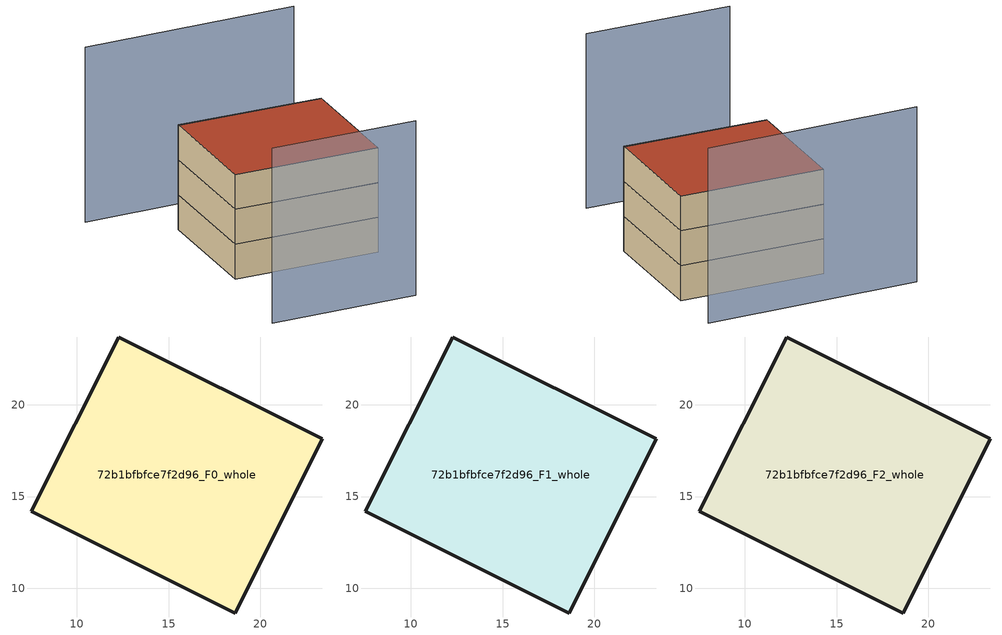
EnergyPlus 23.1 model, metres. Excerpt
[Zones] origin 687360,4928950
72b1bfbfce7f2d96_F0_whole
 floor ground (EU_floor_Construction): 18.61,8.66 23.35,18.14 12.27,23.69 7.53,14.2 z0
 wall outside (EU_wall_Construction): 18.61,8.66 7.53,14.2 12.27,23.69 23.35,18.14 18.61,8.66 z0:3
72b1bfbfce7f2d96_F1_whole
 floor to 72b1bfbfce7f2d96_F0_whole (EU_floor_Construction): 18.61,8.66 23.35,18.14 12.27,23.69 7.52,14.2 z3
 wall outside (EU_wall_Construction): 18.61,8.66 7.53,14.2 12.27,23.69 23.35,18.14 18.61,8.66 z3:6
72b1bfbfce7f2d96_F2_whole
 floor to 72b1bfbfce7f2d96_F1_whole (EU_floor_Construction): 18.61,8.66 23.35,18.14 12.27,23.69 7.52,14.2 z6
 wall outside (EU_wall_Construction): 18.61,8.66 7.53,14.2 12.27,23.69 23.35,18.14 18.61,8.66 z6:9
 roof outside (EU_roof_Construction): 23.35,18.14 18.61,8.66 7.53,14.2 12.27,23.69 z9
shading: 2.7,6.65 13.91,1.15 / 25.36,22.53 8.88,30.33 z0:15
[Building]
EU S2 Campaign: North Axis=0; Terrain=City; Solar Distribution=FullExterior
[Site:Location]
Bologna: Latitude=44.5; Longitude=11.25; Time Zone=1; Elevation=37
[SizingPeriod:WeatherFileDays]
AnnualSizingPeriod: Begin Month=1; Begin Day of Month=1; End Month=12; End Day of Month=31; Day of Week for Start Day=Monday; Use Weather File Daylight Saving Period=No; Use Weather File Rain and Snow Indicators=No
[MATERIAL]
EU_InternalMass_Material: Roughness=MediumRough; Thickness=0.1; Conductivity=1; Density=1800; Specific Heat=900; Thermal Absorptance=0.9; Solar Absorptance=0.7; Visible Absorptance=0.7
[MATERIAL:NOMASS] Roughness=MediumRough; Thermal Absorptance=0.9; Solar Absorptance=0.7; Visible Absorptance=0.7
Name | Thermal Resistance
EU_wall_NoMass | 0.937881
EU_roof_NoMass | 0.548572
EU_floor_NoMass | 0.71348
[CONSTRUCTION]
EU_wall_Construction: EU_wall_NoMass
EU_roof_Construction: EU_roof_NoMass
EU_floor_Construction: EU_floor_NoMass
EU_InternalMass_Construction: EU_InternalMass_Material
[ZONE] Type=1; Multiplier=1; Ceiling Height=autocalculate; Volume=394.434; Floor Area=autocalculate; Part of Total Floor Area=Yes
72b1bfbfce7f2d96_F0_whole; 72b1bfbfce7f2d96_F1_whole; 72b1bfbfce7f2d96_F2_whole
[INTERNALMASS] Construction=EU_InternalMass_Construction; Surface Area=131.478
Name | Zone or ZoneList
72b1bfbfce7f2d96_F0_whole_EU_InternalMass | 72b1bfbfce7f2d96_F0_whole
72b1bfbfce7f2d96_F1_whole_EU_InternalMass | 72b1bfbfce7f2d96_F1_whole
72b1bfbfce7f2d96_F2_whole_EU_InternalMass | 72b1bfbfce7f2d96_F2_whole
[OTHEREQUIPMENT] Fuel Type=Electricity; Design Level Calculation Method=Watts/Area; Power per Zone Floor Area=1; Fraction Latent=0; Fraction Radiant=0; Fraction Lost=0; Carbon Dioxide Generation Rate=0; EndUse Subcategory=EU_Step8_InternalGains
Name | Zone or ZoneList or Space or SpaceList | Schedule
EU_Step8_InternalGain_72b1bfbfce7f2d96_F0_whole_f000 | 72b1bfbfce7f2d96_F0_whole | EU_Step8_GainSchedule_72b1bfbfce7f2d96_F0_whole_f000
EU_Step8_InternalGain_72b1bfbfce7f2d96_F1_whole_f000 | 72b1bfbfce7f2d96_F1_whole | EU_Step8_GainSchedule_72b1bfbfce7f2d96_F1_whole_f000
EU_Step8_InternalGain_72b1bfbfce7f2d96_F2_whole_f000 | 72b1bfbfce7f2d96_F2_whole | EU_Step8_GainSchedule_72b1bfbfce7f2d96_F2_whole_f000
[ZONEVENTILATION:DESIGNFLOWRATE] Schedule=EU_AlwaysOn; Design Flow Rate Calculation Method=AirChanges/Hour; Air Changes per Hour=0.687892; Ventilation Type=Natural; Fan Pressure Rise=0; Fan Total Efficiency=1; Constant Term Coefficient=1; Temperature Term Coefficient=0; Velocity Term Coefficient=0; Velocity Squared Term Coefficient=0; Minimum Indoor Temperature=-100; Maximum Indoor Temperature=100; Delta Temperature=-100; Minimum Outdoor Temperature=-100; Maximum Outdoor Temperature=100; Maximum Wind Speed=40
Name | Zone or ZoneList or Space or SpaceList
EU_ConstantAir_72b1bfbfce7f2d96_F0_whole | 72b1bfbfce7f2d96_F0_whole
EU_ConstantAir_72b1bfbfce7f2d96_F1_whole | 72b1bfbfce7f2d96_F1_whole
EU_ConstantAir_72b1bfbfce7f2d96_F2_whole | 72b1bfbfce7f2d96_F2_whole
[HVACTEMPLATE:THERMOSTAT] Constant Heating Setpoint=20; Constant Cooling Setpoint=50
EU_HeatOnly_72b1bfbfce7f2d96_F0_whole; EU_HeatOnly_72b1bfbfce7f2d96_F1_whole; EU_HeatOnly_72b1bfbfce7f2d96_F2_whole
[HVACTEMPLATE:ZONE:IDEALLOADSAIRSYSTEM] System Availability Schedule=EU_AlwaysOn; Maximum Heating Supply Air Temperature=50; Minimum Cooling Supply Air Temperature=13; Maximum Heating Supply Air Humidity Ratio=0.0156; Minimum Cooling Supply Air Humidity Ratio=0.0077; Heating Limit=NoLimit; Cooling Limit=NoLimit; Heating Availability Schedule=EU_AlwaysOn; Cooling Availability Schedule=EU_CoolingOff; Dehumidification Control Type=ConstantSensibleHeatRatio; Cooling Sensible Heat Ratio=0.7; Dehumidification Setpoint=60; Humidification Control Type=None; Humidification Setpoint=30; Outdoor Air Method=None; Outdoor Air Flow Rate per Person=0.00944; Outdoor Air Flow Rate per Zone Floor Area=0; Outdoor Air Flow Rate per Zone=0; Demand Controlled Ventilation Type=None; Outdoor Air Economizer Type=NoEconomizer; Heat Recovery Type=None; Sensible Heat Recovery Effectiveness=0.7; Latent Heat Recovery Effectiveness=0.65
Name | Template Thermostat
72b1bfbfce7f2d96_F0_whole | EU_HeatOnly_72b1bfbfce7f2d96_F0_whole
72b1bfbfce7f2d96_F1_whole | EU_HeatOnly_72b1bfbfce7f2d96_F1_whole
72b1bfbfce7f2d96_F2_whole | EU_HeatOnly_72b1bfbfce7f2d96_F2_whole
[SIZING:ZONE] Zone Cooling Design Supply Air Temperature Input Method=SupplyAirTemperature; Zone Cooling Design Supply Air Temperature=13; Zone Heating Design Supply Air Temperature Input Method=SupplyAirTemperature; Zone Heating Design Supply Air Temperature=50; Zone Cooling Design Supply Air Humidity Ratio=0.008; Zone Heating Design Supply Air Humidity Ratio=0.008; Cooling Design Air Flow Method=DesignDay; Cooling Design Air Flow Rate=0; Cooling Minimum Air Flow per Zone Floor Area=0.000762; Cooling Minimum Air Flow=0; Cooling Minimum Air Flow Fraction=0.2; Heating Design Air Flow Method=DesignDay; Heating Design Air Flow Rate=0; Heating Maximum Air Flow per Zone Floor Area=0.002032; Heating Maximum Air Flow=0.141576; Heating Maximum Air Flow Fraction=0.3; Account for Dedicated Outdoor Air System=No; Dedicated Outdoor Air System Control Strategy=NeutralSupplyAir; Dedicated Outdoor Air Low Setpoint Temperature for Design=autosize; Dedicated Outdoor Air High Setpoint Temperature for Design=autosize; Zone Load Sizing Method=Sensible Load Only No Latent Load; Zone Latent Cooling Design Supply Air Humidity Ratio Input Method=HumidityRatioDifference; Zone Cooling Design Supply Air Humidity Ratio Difference=0.005; Zone Latent Heating Design Supply Air Humidity Ratio Input Method=HumidityRatioDifference; Zone Humidification Design Supply Air Humidity Ratio Difference=0.005
72b1bfbfce7f2d96_F0_whole; 72b1bfbfce7f2d96_F1_whole; 72b1bfbfce7f2d96_F2_whole
[SCHEDULE:CONSTANT]
Name | Hourly Value
EU_AlwaysOn | 1
EU_CoolingOff | 0
[SCHEDULE:FILE] Column Number=1; Rows to Skip at Top=0; Number of Hours of Data=8760; Column Separator=Comma; Interpolate to Timestep=No; Minutes per Item=60; Adjust Schedule for Daylight Savings=Yes
Name | File
EU_Step8_GainSchedule_72b1bfbfce7f2d96_F0_whole_f000 | ../../schedules/72b1bfbfce7f2d96/72b1bfbfce7f2d96_F0_whole_f000_gain.csv
EU_Step8_GainSchedule_72b1bfbfce7f2d96_F1_whole_f000 | ../../schedules/72b1bfbfce7f2d96/72b1bfbfce7f2d96_F1_whole_f000_gain.csv
EU_Step8_GainSchedule_72b1bfbfce7f2d96_F2_whole_f000 | ../../schedules/72b1bfbfce7f2d96/72b1bfbfce7f2d96_F2_whole_f000_gain.csv
